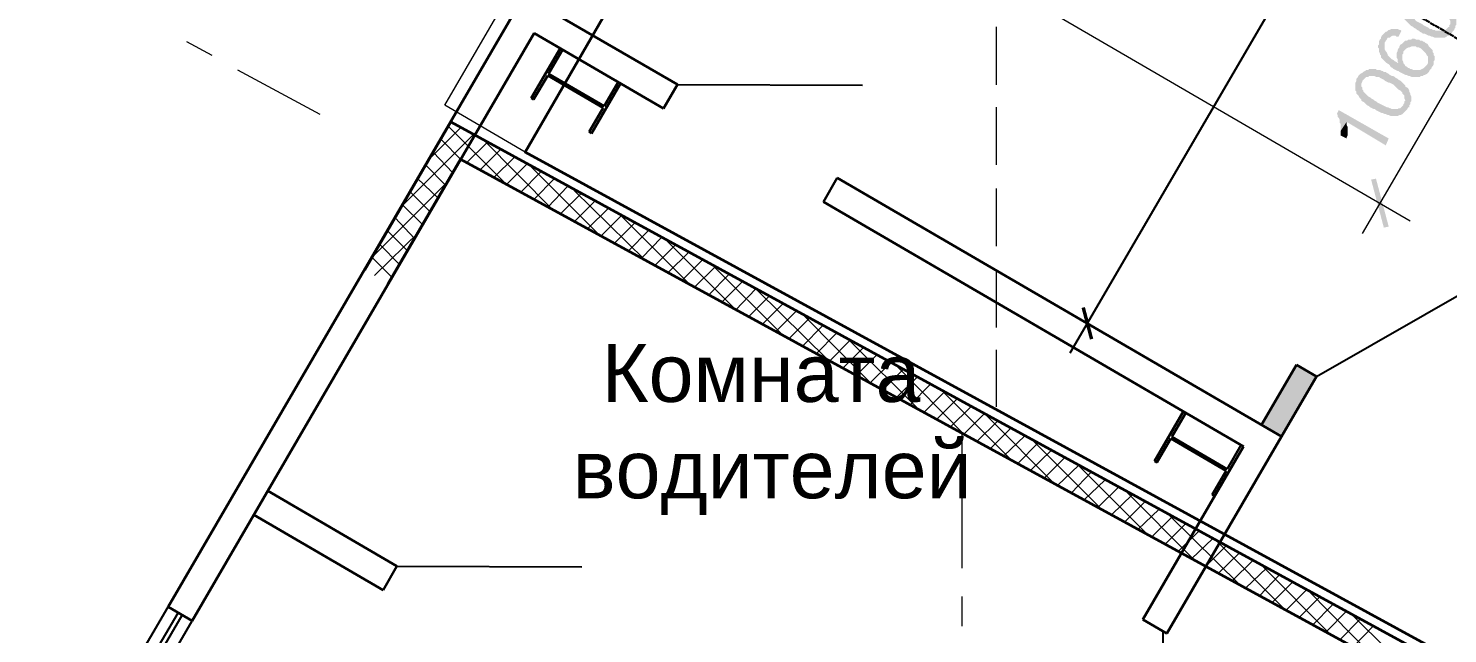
# Model space of a CAD drawing. Header units: millimetres. Extents: x -383313 to -161684, y -117025 to 99224.
# Drawn here: x -362499 to -356362, y -16952 to -14334 of the extents above; entities that cross this region are included whole.
import ezdxf

# ---------------------------------------------------------------- set-up
doc = ezdxf.new("R2010")
doc.units = ezdxf.units.MM
doc.header["$MEASUREMENT"] = 0
doc.linetypes.add('PS-GOST2.303 5', pattern=[24, 20, -1.5, 1, -1.5])
doc.layers.get('Defpoints').update_dxf_attribs({"color": 31})
for name, color, linetype in [('001__КОНСТРУКТИВ__Двери', 13, 'Continuous'), ('001__КОНСТРУКТИВ__Колонны', 14, 'Continuous'), ('001__КОНСТРУКТИВ__Окна', 7, 'Continuous'), ('001__КОНСТРУКТИВ__размеры внутр.', 7, 'Continuous'), ('PDF_Geometry', 7, 'Continuous'), ('PDF_Solid Fills', 7, 'Continuous'), ('PS_Оси', 5, 'PS-GOST2.303 5')]:
    doc.layers.add(name, color=color, linetype=linetype)
doc.layers.add('001__КОНСТРУКТИВ__Стены наружные', color=7, linetype='Continuous', lineweight=30)
doc.styles.add('PSTUDIO', font='arial.ttf')
doc.dimstyles.new('PS_TICK', dxfattribs={"dimscale": 100, "dimtxt": 2.5, "dimasz": 1, "dimexe": 2, "dimexo": 2, "dimgap": 1, "dimtad": 1, "dimdec": 0, "dimzin": 0, "dimdsep": 46, "dimtxsty": 'PSTUDIO', "dimblk": 'ARCHTICK', "dimcen": 2, "dimdle": 1.5, "dimse1": 1, "dimse2": 1, "dimadec": 0, "dimazin": 0, "dimtfac": 1, "dimtdec": 0, "dimtix": 1, "dimtmove": 1, "dimatfit": 3, "dimldrblk": 'ARCHTICK', "dimfxl": 1, "dimtolj": 1, "dimtzin": 0, "dimarcsym": 0})

# ---------------------------------------------------------------- blocks, each defined once
blk = doc.blocks.new('_ArchTick')
at = {"color": 0, "linetype": 'ByBlock', "const_width": 0.15}
blk.add_lwpolyline([(-0.5, -0.5), (0.5, 0.5)], dxfattribs=at)
blk = doc.blocks.new('*D264')
at = {"layer": '001__КОНСТРУКТИВ__размеры внутр.', "color": 0, "lineweight": -2, "ltscale": 100, "transparency": 16777216}
blk.add_arc((-340355, -23582.1), 2419.2, 151.49301, 180, dxfattribs=at)
at = {"layer": 'Defpoints', "color": 0, "ltscale": 100, "transparency": 16777216}
for p in [(-360678.8, -12544), (-342718.7, -22298.4), (-342642.4, -22794.3), (-343474.2, -23582.1), (-340514.1, -23582.1)]:
    blk.add_point(p, dxfattribs=at)
at = {"layer": '001__КОНСТРУКТИВ__размеры внутр.', "color": 0, "lineweight": -2, "ltscale": 100, "transparency": 16777216, "xscale": 100, "yscale": 100, "zscale": 100}
for p, rotation in [((-342481, -22427.5), 61.49301017023286), ((-342774.3, -23582.1), 269.9999999999997)]:
    blk.add_blockref('_ArchTick', p, dxfattribs=dict(at, rotation=rotation))
at = {"layer": '001__КОНСТРУКТИВ__размеры внутр.', "color": 0, "lineweight": 0, "ltscale": 100, "transparency": 16777216, "insert": (-342920.4, -22930.4), "char_height": 250, "attachment_point": 5, "rotation": 75.74651, "style": 'PSTUDIO'}
blk.add_mtext('\\A1;29°', dxfattribs=at)
blk = doc.blocks.new('*D276')
at = {"layer": '001__КОНСТРУКТИВ__размеры внутр.', "color": 0, "lineweight": -2, "ltscale": 100, "transparency": 16777216}
blk.add_line((-349966.1, -1951.2), (-357994.8, -15739.4), dxfattribs=at)
at = {"layer": 'Defpoints', "color": 0, "ltscale": 100, "transparency": 16777216}
for p in [(-349288.4, -2519.4), (-357919.3, -15609.8), (-357166.1, -16048.4)]:
    blk.add_point(p, dxfattribs=at)
at = {"layer": '001__КОНСТРУКТИВ__размеры внутр.', "color": 0, "lineweight": -2, "ltscale": 100, "transparency": 16777216, "xscale": 100, "yscale": 100, "zscale": 100}
for p, rotation in [((-350041.6, -2080.8), 59.78831573303923), ((-357919.3, -15609.8), 239.7883157330392)]:
    blk.add_blockref('_ArchTick', p, dxfattribs=dict(at, rotation=rotation))
at = {"layer": '001__КОНСТРУКТИВ__размеры внутр.', "color": 0, "ltscale": 100, "transparency": 16777216, "insert": (-354177.2, -8730.8), "char_height": 250, "attachment_point": 5, "rotation": 59.78832, "style": 'PSTUDIO'}
blk.add_mtext('\\A1;15655', dxfattribs=at)
blk = doc.blocks.new('A$Cf5759c35')
at = {"layer": 'PDF_Solid Fills'}
for points in [[(1909.1, 4055.5), (1909.1, 4055.5), (1904.8, 4047.1), (1900.6, 4038.6), (1900.6, 4034.4), (1896.4, 4025.9), (1896.4, 4021.7), (1896.4, 4013.2), (1896.4, 4009), (1896.4, 4004.7), (1900.6, 4000.5), (1900.6, 3992), (1930.2, 4042.8), (1930.2, 4042.8), (1934.5, 4047.1), (1938.7, 4051.3), (1942.9, 4055.5), (1951.4, 4059.8), (1955.6, 4059.8), (1964.1, 4064), (1964.1, 4064), (1968.3, 4064), (1976.8, 4059.8), (1981, 4059.8), (1985.3, 4059.8), (1989.5, 4059.8), (1998, 4055.5), (2002.2, 4051.3), (2010.7, 4051.3), (2019.1, 4047.1), (2027.6, 4042.8), (2036.1, 4038.6), (2044.5, 4034.4), (2044.5, 4030.1), (2053, 4025.9), (2061.5, 4021.7), (2065.7, 4017.4), (2074.2, 4013.2), (2078.4, 4009), (2086.9, 4004.7), (2091.1, 4000.5), (2095.3, 3996.3), (2099.6, 3992), (2103.8, 3987.8), (2103.8, 3983.6), (2108, 3979.3), (2108, 3975.1), (2108, 3970.9), (2112.3, 3962.4), (2112.3, 3958.2), (2112.3, 3949.7), (2108, 3945.5), (2108, 3937), (2082.6, 3890.4), (2086.9, 3890.4), (2095.3, 3894.7), (2099.6, 3898.9), (2103.8, 3898.9), (2112.3, 3903.1), (2116.5, 3907.4), (2120.7, 3915.8), (2125, 3920.1), (2129.2, 3924.3), (2129.2, 3928.5), (2133.4, 3932.8), (2133.4, 3941.2), (2137.7, 3945.5), (2137.7, 3953.9), (2137.7, 3958.2), (2137.7, 3966.6), (2137.7, 3970.9), (2137.7, 3975.1), (2137.7, 3979.3), (2133.4, 3987.8), (2133.4, 3992), (2129.2, 4000.5), (2125, 4004.7), (2120.7, 4009), (2116.5, 4017.4), (2116.5, 4017.4), (2112.3, 4021.7), (2108, 4025.9), (2099.6, 4030.1), (2095.3, 4034.4), (2091.1, 4038.6), (2086.9, 4042.8), (2078.4, 4047.1), (2074.2, 4051.3), (2065.7, 4055.5), (2057.2, 4059.8), (2053, 4064), (2048.8, 4068.2), (2040.3, 4072.5), (2031.8, 4072.5), (2027.6, 4076.7), (2023.4, 4080.9), (2014.9, 4080.9), (2010.7, 4085.2), (2006.4, 4085.2), (1998, 4085.2), (1993.7, 4089.4), (1985.3, 4089.4), (1976.8, 4089.4), (1972.6, 4089.4), (1964.1, 4089.4), (1964.1, 4089.4), (1959.9, 4089.4), (1951.4, 4089.4), (1942.9, 4085.2), (1938.7, 4085.2), (1930.2, 4080.9), (1930.2, 4080.9), (1926, 4076.7), (1921.8, 4072.5), (1917.5, 4068.2), (1913.3, 4059.8)], [(1900.6, 3992), (1904.8, 3987.8), (1904.8, 3979.3), (1909.1, 3975.1), (1913.3, 3970.9), (1921.8, 3962.4), (1921.8, 3962.4), (1926, 3958.2), (1930.2, 3953.9), (1934.5, 3949.7), (1938.7, 3945.5), (1942.9, 3941.2), (1951.4, 3937), (1955.6, 3932.8), (1964.1, 3928.5), (1968.3, 3924.3), (1976.8, 3920.1), (1981, 3915.8), (1989.5, 3911.6), (1993.7, 3907.4), (2002.2, 3907.4), (2010.7, 3903.1), (2019.1, 3898.9), (2023.4, 3898.9), (2031.8, 3894.7), (2036.1, 3894.7), (2044.5, 3890.4), (2048.8, 3890.4), (2057.2, 3890.4), (2061.5, 3890.4), (2065.7, 3890.4), (2069.9, 3890.4), (2078.4, 3890.4), (2082.6, 3890.4), (2108, 3937), (2103.8, 3937), (2099.6, 3932.8), (2095.3, 3928.5), (2091.1, 3924.3), (2086.9, 3920.1), (2078.4, 3920.1), (2069.9, 3920.1), (2069.9, 3920.1), (2065.7, 3920.1), (2061.5, 3920.1), (2057.2, 3920.1), (2048.8, 3920.1), (2044.5, 3924.3), (2036.1, 3924.3), (2031.8, 3928.5), (2023.4, 3928.5), (2019.1, 3932.8), (2010.7, 3937), (2002.2, 3941.2), (1993.7, 3945.5), (1989.5, 3949.7), (1981, 3953.9), (1972.6, 3958.2), (1964.1, 3962.4), (1959.9, 3966.6), (1955.6, 3975.1), (1947.2, 3979.3), (1942.9, 3983.6), (1938.7, 3987.8), (1934.5, 3992), (1934.5, 3996.3), (1930.2, 4000.5), (1926, 4004.7), (1926, 4009), (1921.8, 4017.4), (1921.8, 4021.7), (1926, 4030.1), (1926, 4034.4), (1930.2, 4042.8)], [(1811.7, 3890.4), (1811.7, 3886.2), (1807.5, 3882), (1803.2, 3873.5), (1803.2, 3869.3), (1803.2, 3860.8), (1799, 3856.6), (1799, 3848.1), (1803.2, 3843.9), (1803.2, 3835.4), (1803.2, 3831.2), (1832.9, 3877.7), (1832.9, 3877.7), (1837.1, 3882), (1841.3, 3890.4), (1849.8, 3890.4), (1854, 3894.7), (1862.5, 3898.9), (1862.5, 3898.9), (1866.7, 3898.9), (1875.2, 3898.9), (1879.4, 3894.7), (1887.9, 3894.7), (1900.6, 3920.1), (1896.4, 3924.3), (1892.1, 3924.3), (1883.7, 3928.5), (1879.4, 3928.5), (1871, 3928.5), (1862.5, 3928.5), (1858.3, 3928.5), (1849.8, 3924.3), (1845.6, 3924.3), (1841.3, 3920.1), (1837.1, 3915.8), (1832.9, 3915.8), (1824.4, 3907.4), (1820.2, 3903.1), (1815.9, 3898.9)], [(1803.2, 3831.2), (1807.5, 3822.7), (1807.5, 3822.7), (1807.5, 3818.5), (1811.7, 3814.2), (1811.7, 3805.8), (1815.9, 3801.5), (1820.2, 3797.3), (1824.4, 3793.1), (1828.6, 3788.8), (1832.9, 3784.6), (1837.1, 3780.4), (1845.6, 3776.1), (1849.8, 3771.9), (1854, 3763.4), (1862.5, 3759.2), (1866.7, 3755), (1875.2, 3750.7), (1883.7, 3746.5), (1887.9, 3746.5), (1892.1, 3742.3), (1900.6, 3738), (1909.1, 3733.8), (1917.5, 3729.6), (1921.8, 3729.6), (1930.2, 3725.3), (1934.5, 3725.3), (1942.9, 3721.1), (1947.2, 3721.1), (1955.6, 3721.1), (1959.9, 3721.1), (1964.1, 3721.1), (1972.6, 3721.1), (1976.8, 3721.1), (1981, 3721.1), (1985.3, 3725.3), (1993.7, 3725.3), (1998, 3729.6), (2002.2, 3729.6), (2010.7, 3733.8), (2014.9, 3738), (2019.1, 3742.3), (2023.4, 3750.7), (2027.6, 3755), (2031.8, 3759.2), (2031.8, 3763.4), (2036.1, 3767.7), (2040.3, 3776.1), (2040.3, 3780.4), (2040.3, 3788.8), (2044.5, 3793.1), (2044.5, 3801.5), (2044.5, 3801.5), (2044.5, 3810), (2040.3, 3814.2), (2040.3, 3822.7), (2010.7, 3771.9), (2006.4, 3767.7), (2002.2, 3763.4), (1998, 3759.2), (1989.5, 3755), (1989.5, 3755), (1981, 3750.7), (1976.8, 3750.7), (1968.3, 3750.7), (1964.1, 3750.7), (1959.9, 3750.7), (1951.4, 3750.7), (1942.9, 3755), (1938.7, 3755), (1934.5, 3759.2), (1930.2, 3759.2), (1926, 3763.4), (1917.5, 3767.7), (1913.3, 3776.1), (1909.1, 3780.4), (1909.1, 3784.6), (1904.8, 3793.1), (1904.8, 3797.3), (1904.8, 3805.8), (1887.9, 3780.4), (1883.7, 3780.4), (1879.4, 3784.6), (1871, 3788.8), (1866.7, 3793.1), (1858.3, 3797.3), (1854, 3801.5), (1849.8, 3805.8), (1845.6, 3810), (1841.3, 3814.2), (1841.3, 3818.5), (1837.1, 3826.9), (1832.9, 3831.2), (1828.6, 3839.6), (1828.6, 3843.9), (1828.6, 3852.3), (1828.6, 3856.6), (1828.6, 3865), (1828.6, 3869.3), (1832.9, 3877.7)], [(1892.1, 3848.1), (1892.1, 3848.1), (1887.9, 3843.9), (1883.7, 3835.4), (1883.7, 3831.2), (1879.4, 3822.7), (1879.4, 3814.2), (1879.4, 3814.2), (1879.4, 3805.8), (1883.7, 3797.3), (1883.7, 3793.1), (1883.7, 3784.6), (1887.9, 3780.4), (1904.8, 3805.8), (1904.8, 3810), (1904.8, 3818.5), (1909.1, 3822.7), (1909.1, 3831.2), (1934.5, 3882), (1930.2, 3882), (1926, 3877.7), (1917.5, 3877.7), (1913.3, 3873.5), (1909.1, 3869.3), (1904.8, 3865), (1896.4, 3860.8), (1892.1, 3852.3)], [(1934.5, 3882), (1909.1, 3831.2), (1913.3, 3835.4), (1917.5, 3839.6), (1921.8, 3843.9), (1930.2, 3848.1), (1934.5, 3848.1), (1942.9, 3852.3), (1942.9, 3852.3), (1951.4, 3852.3), (1955.6, 3852.3), (1964.1, 3852.3), (1968.3, 3848.1), (1976.8, 3848.1), (1985.3, 3843.9), (1989.5, 3839.6), (1993.7, 3835.4), (1998, 3831.2), (2002.2, 3826.9), (2006.4, 3822.7), (2010.7, 3814.2), (2014.9, 3810), (2014.9, 3805.8), (2014.9, 3797.3), (2014.9, 3793.1), (2014.9, 3784.6), (2014.9, 3780.4), (2010.7, 3771.9), (2040.3, 3822.7), (2036.1, 3826.9), (2036.1, 3835.4), (2031.8, 3839.6), (2027.6, 3843.9), (2023.4, 3848.1), (2019.1, 3852.3), (2014.9, 3860.8), (2010.7, 3865), (2002.2, 3869.3), (1998, 3873.5), (1993.7, 3873.5), (1989.5, 3877.7), (1981, 3877.7), (1976.8, 3882), (1968.3, 3882), (1964.1, 3882), (1955.6, 3886.2), (1947.2, 3886.2), (1942.9, 3882)], [(1710.1, 3716.9), (1710.1, 3716.9), (1705.9, 3712.6), (1705.9, 3704.2), (1701.6, 3695.7), (1701.6, 3691.5), (1701.6, 3683), (1701.6, 3678.8), (1701.6, 3670.3), (1701.6, 3670.3), (1701.6, 3661.8), (1705.9, 3657.6), (1731.3, 3704.2), (1735.5, 3708.4), (1739.7, 3712.6), (1744, 3716.9), (1748.2, 3721.1), (1756.7, 3721.1), (1760.9, 3725.3), (1769.4, 3725.3), (1769.4, 3725.3), (1773.6, 3725.3), (1777.8, 3725.3), (1782.1, 3725.3), (1790.5, 3721.1), (1794.8, 3721.1), (1803.2, 3721.1), (1807.5, 3716.9), (1815.9, 3712.6), (1824.4, 3708.4), (1828.6, 3704.2), (1837.1, 3699.9), (1845.6, 3695.7), (1849.8, 3695.7), (1858.3, 3691.5), (1866.7, 3687.2), (1871, 3683), (1879.4, 3674.5), (1883.7, 3670.3), (1887.9, 3666.1), (1896.4, 3661.8), (1900.6, 3657.6), (1904.8, 3653.4), (1904.8, 3649.1), (1909.1, 3644.9), (1909.1, 3644.9), (1913.3, 3640.7), (1913.3, 3632.2), (1913.3, 3628), (1917.5, 3619.5), (1913.3, 3615.3), (1913.3, 3606.8), (1909.1, 3602.6), (1883.7, 3551.8), (1892.1, 3556), (1896.4, 3556), (1904.8, 3560.2), (1909.1, 3564.5), (1913.3, 3568.7), (1917.5, 3572.9), (1921.8, 3577.2), (1926, 3581.4), (1930.2, 3589.9), (1934.5, 3589.9), (1934.5, 3598.3), (1938.7, 3602.6), (1938.7, 3611), (1942.9, 3615.3), (1942.9, 3623.7), (1942.9, 3628), (1942.9, 3636.4), (1942.9, 3636.4), (1938.7, 3644.9), (1938.7, 3649.1), (1934.5, 3657.6), (1934.5, 3661.8), (1930.2, 3670.3), (1926, 3674.5), (1917.5, 3678.8), (1917.5, 3683), (1913.3, 3687.2), (1909.1, 3691.5), (1904.8, 3695.7), (1900.6, 3699.9), (1896.4, 3704.2), (1887.9, 3708.4), (1883.7, 3712.6), (1875.2, 3716.9), (1871, 3721.1), (1862.5, 3725.3), (1858.3, 3725.3), (1849.8, 3729.6), (1845.6, 3733.8), (1837.1, 3738), (1832.9, 3742.3), (1824.4, 3742.3), (1820.2, 3746.5), (1815.9, 3746.5), (1807.5, 3750.7), (1803.2, 3750.7), (1794.8, 3750.7), (1790.5, 3755), (1782.1, 3755), (1773.6, 3755), (1769.4, 3755), (1769.4, 3755), (1760.9, 3755), (1756.7, 3750.7), (1748.2, 3750.7), (1744, 3746.5), (1735.5, 3742.3), (1735.5, 3742.3), (1731.3, 3738), (1722.8, 3733.8), (1718.6, 3729.6), (1714.3, 3725.3)], [(1705.9, 3657.6), (1705.9, 3649.1), (1710.1, 3644.9), (1714.3, 3640.7), (1718.6, 3632.2), (1722.8, 3628), (1727, 3623.7), (1727, 3619.5), (1731.3, 3615.3), (1739.7, 3611), (1744, 3606.8), (1748.2, 3602.6), (1752.4, 3598.3), (1760.9, 3594.1), (1765.1, 3589.9), (1773.6, 3585.6), (1782.1, 3581.4), (1786.3, 3581.4), (1790.5, 3577.2), (1799, 3572.9), (1807.5, 3568.7), (1815.9, 3564.5), (1820.2, 3564.5), (1828.6, 3560.2), (1832.9, 3560.2), (1841.3, 3556), (1845.6, 3556), (1854, 3551.8), (1858.3, 3551.8), (1866.7, 3551.8), (1871, 3551.8), (1875.2, 3551.8), (1879.4, 3551.8), (1883.7, 3551.8), (1909.1, 3602.6), (1909.1, 3598.3), (1904.8, 3594.1), (1900.6, 3589.9), (1896.4, 3585.6), (1887.9, 3585.6), (1883.7, 3581.4), (1875.2, 3581.4), (1875.2, 3581.4), (1871, 3581.4), (1866.7, 3581.4), (1858.3, 3581.4), (1854, 3585.6), (1849.8, 3585.6), (1841.3, 3589.9), (1837.1, 3589.9), (1828.6, 3594.1), (1820.2, 3598.3), (1811.7, 3602.6), (1803.2, 3606.8), (1794.8, 3611), (1790.5, 3615.3), (1782.1, 3619.5), (1777.8, 3623.7), (1769.4, 3628), (1765.1, 3632.2), (1756.7, 3636.4), (1752.4, 3640.7), (1748.2, 3644.9), (1744, 3649.1), (1739.7, 3653.4), (1735.5, 3657.6), (1735.5, 3661.8), (1731.3, 3666.1), (1731.3, 3674.5), (1727, 3678.8), (1727, 3687.2), (1727, 3691.5), (1731.3, 3699.9), (1731.3, 3704.2)], [(1629.7, 3577.2), (1621.2, 3560.2), (1621.2, 3560.2), (1625.4, 3556), (1625.4, 3547.5), (1629.7, 3543.3), (1633.9, 3534.8), (1633.9, 3530.6), (1633.9, 3522.1), (1638.1, 3517.9), (1638.1, 3509.4), (1638.1, 3501), (1638.1, 3496.7), (1638.1, 3488.3), (1663.5, 3526.4), (1832.9, 3424.8), (1845.6, 3454.4)], [(1638.1, 3488.3), (1638.1, 3467.1), (1663.5, 3454.4), (1663.5, 3454.4), (1663.5, 3458.6), (1667.8, 3467.1), (1667.8, 3471.3), (1667.8, 3479.8), (1667.8, 3488.3), (1667.8, 3488.3), (1667.8, 3496.7), (1667.8, 3505.2), (1663.5, 3513.7), (1663.5, 3517.9), (1663.5, 3526.4)]]:
    blk.add_hatch(color=8, dxfattribs=at).paths.add_polyline_path(points)
at = {"layer": 'PDF_Geometry', "color": 8, "lineweight": 13}
for points in [[(-1888.1, 3395.1), (-2235.2, 3598.3), (6790.1, 19113.5), (23223.9, 19113.5), (23223.9, 18982.3), (32672.7, 18982.3), (32672.7, 19113.5), (38379.2, 19113.5), (38379.2, -7264.4), (37977.1, -7264.4)], [(-825.5, 4707.5), (1938.7, 3098.8)], [(2417.1, 4220.6), (1731.3, 3043.8)], [(148.2, 3937), (148.2, 3687.2)], [(-3352.8, 3873.5), (-3242.7, 3814.2)], [(-3132.7, 3750.7), (-2777.1, 3560.2)], [(148.2, 3589.9), (148.2, 3340.1)], [(148.2, 3238.5), (148.2, 2988.7)], [(148.2, 2887.1), (148.2, 2637.4)], [(148.2, 2540), (148.2, 2294.5)], [(0, 2180.2), (0, 1596)], [(0, 1473.2), (0, 1346.2)]]:
    blk.add_lwpolyline(points, dxfattribs=at)
at = {"layer": 'PDF_Geometry', "color": 8, "lineweight": 35}
for points in [[(38379.2, 12369.8), (38379.2, 6997.7), (37477.5, 6997.7), (37477.5, 6366.9), (38379.2, 6366.9), (38379.2, 999.1), (37477.5, 999.1), (37477.5, 368.3), (38379.2, 368.3), (38379.2, -4999.6), (37477.5, -4999.6), (37477.5, -5630.3), (38379.2, -5630.3), (38379.2, -7277.1), (17640.1, -7277.1), (-1888.1, 3395.1), (-1270, 4466.2)], [(-2582.3, 2887.1), (-2209.8, 3526.4), (17627.4, -7315.2), (38290.3, -7315.2), (38290.3, -8187.3)], [(-2480.7, 2827.9), (-2167.5, 3365.5), (17597.8, -7433.7), (38171.8, -7433.7), (38171.8, -8187.3)]]:
    blk.add_lwpolyline(points, dxfattribs=at)
at = {"layer": 'PDF_Geometry', "color": 8, "lineweight": 9}
for points in [[(-2302.9, 3365.5), (-2167.5, 3501)], [(-2222.5, 3509.4), (-1968.5, 3255.4), (-1879.6, 3344.3)], [(-2429.9, 3153.8), (-2112.4, 3471.3)], [(-2163.2, 3361.3), (-2252.1, 3450.2)], [(-2142.1, 3348.6), (-2053.2, 3437.5)], [(-1769.5, 3145.4), (-2070.1, 3450.2)], [(-2201.3, 3306.2), (-2286, 3395.1)], [(-2082.8, 3318.9), (-1993.9, 3407.8)], [(-2231, 3251.2), (-2319.9, 3340.1)], [(-2023.5, 3285.1), (-1934.6, 3374)], [(-1570.6, 3039.5), (-1871.1, 3340.1)], [(-2552.7, 2937.9), (-2222.5, 3268.1)], [(-2264.8, 3196.2), (-2353.7, 3280.8)], [(-1909.2, 3221.6), (-1820.3, 3310.5)], [(-1850, 3191.9), (-1761.1, 3280.8)], [(-2298.7, 3136.9), (-2387.6, 3225.8)], [(-1790.7, 3158.1), (-1706, 3247)], [(-1735.7, 3128.4), (-1646.8, 3217.3)], [(-1371.6, 2929.5), (-1676.4, 3230)], [(-2332.6, 3081.9), (-2417.2, 3166.5)], [(-1676.4, 3094.6), (-1587.5, 3183.5)], [(-1617.1, 3064.9), (-1528.2, 3153.8)], [(-2366.4, 3022.6), (-2451.1, 3111.5)], [(-1562.1, 3031.1), (-1473.2, 3120)], [(-1502.8, 3001.4), (-1413.9, 3090.3)], [(-1176.9, 2823.6), (-1477.4, 3124.2)], [(-2540, 2861.7), (-2345.3, 3052.2)], [(-2396.1, 2967.6), (-2485, 3056.5)], [(-1443.6, 2967.6), (-1354.7, 3056.5)], [(-1384.3, 2937.9), (-1299.6, 3026.8)], [(-1278.5, 3014.1), (-977.9, 2713.6), (-893.2, 2802.5)], [(-2429.9, 2908.3), (-2518.8, 2997.2)], [(-1329.3, 2904.1), (-1240.4, 2993)], [(-1270, 2874.4), (-1181.1, 2963.3)], [(-2463.8, 2853.3), (-2552.7, 2942.2)], [(-1210.7, 2840.6), (-1121.8, 2929.5)], [(-1155.7, 2810.9), (-1066.8, 2899.8)], [(-778.9, 2607.7), (-1079.5, 2908.3)], [(-2485, 2827.9), (-2472.3, 2840.6)], [(-1096.4, 2777.1), (-1007.5, 2866)], [(-1037.2, 2747.4), (-948.3, 2836.3)], [(-922.9, 2683.9), (-834, 2772.8)], [(-580, 2497.7), (-884.8, 2798.2)], [(-863.6, 2650.1), (-774.7, 2739)], [(-804.3, 2620.4), (-715.4, 2709.3)], [(-749.3, 2586.6), (-660.4, 2675.5)], [(-690, 2556.9), (-601.1, 2645.8)], [(-385.2, 2387.6), (-685.8, 2692.4)], [(-630.8, 2523.1), (-541.9, 2612)], [(-571.5, 2493.4), (-482.6, 2582.3)], [(-186.3, 2281.8), (-486.8, 2582.3)], [(-516.5, 2459.6), (-427.6, 2548.5)], [(-457.2, 2429.9), (-368.3, 2518.8)], [(-397.9, 2396.1), (-309, 2485)], [(-342.9, 2366.4), (-254, 2455.3)], [(12.7, 2171.7), (-287.9, 2476.5)], [(-283.6, 2332.6), (-194.7, 2421.5)], [(-224.4, 2302.9), (-135.5, 2391.8)], [(-165.1, 2269.1), (-76.2, 2358)], [(211.7, 2065.9), (-88.9, 2366.4)], [(-110.1, 2239.4), (-21.2, 2328.3)], [(-50.8, 2205.6), (38.1, 2294.5)], [(8.5, 2175.9), (97.4, 2264.8)], [(67.7, 2146.3), (152.4, 2231)], [(406.4, 1955.8), (105.8, 2256.4)], [(122.8, 2112.4), (211.7, 2201.3)], [(182, 2082.8), (270.9, 2167.5)], [(605.4, 1850), (304.8, 2150.5)], [(241.3, 2048.9), (330.2, 2137.8)], [(296.3, 2019.3), (385.2, 2104)], [(355.6, 1985.4), (444.5, 2074.3)], [(414.9, 1955.8), (503.8, 2040.5), (804.3, 1739.9)], [(474.1, 1921.9), (558.8, 2010.8)], [(529.2, 1892.3), (618.1, 1977)], [(588.4, 1858.4), (677.3, 1947.3)], [(647.7, 1828.8), (736.6, 1913.5)], [(1003.3, 1634.1), (702.7, 1934.6)], [(702.7, 1794.9), (791.6, 1883.8)], [(762, 1765.3), (850.9, 1850)], [(821.3, 1731.4), (910.2, 1820.3)], [(880.5, 1701.8), (965.2, 1786.5)], [(1202.3, 1524), (897.5, 1824.6)], [(935.6, 1667.9), (1024.5, 1756.8)], [(994.8, 1638.3), (1083.7, 1723)], [(1397, 1418.2), (1096.4, 1718.7)], [(1054.1, 1604.4), (1143, 1693.3)], [(1109.1, 1574.8), (1198, 1659.5)], [(1168.4, 1540.9), (1257.3, 1629.8)], [(1227.7, 1511.3), (1316.6, 1596)], [(1595.8, 1308.1), (1295.4, 1608.7)], [(1286.9, 1477.4), (1371.6, 1566.3)], [(1342, 1447.8), (1430.9, 1536.7)], [(1401.2, 1413.9), (1490.1, 1502.8)], [(1460.5, 1384.3), (1549.4, 1473.2)], [(1794.8, 1198), (1494.4, 1502.8)], [(1515.5, 1350.4), (1604.3, 1439.3)], [(1574.6, 1320.8), (1663.5, 1409.7)], [(1633.9, 1286.9), (1722.8, 1375.8)], [(1993.7, 1092.2), (1688.9, 1392.8)], [(1693.2, 1257.3), (1777.8, 1346.2)]]:
    blk.add_lwpolyline(points, dxfattribs=at)
at = {"layer": 'PDF_Solid Fills', "color": 8, "lineweight": 13}
for points in [[(1790.5, 3280.8), (1769.4, 3276.6), (1845.6, 3073.4)], [(1769.4, 3276.6), (1845.6, 3073.4), (1824.4, 3069.2)]]:
    blk.add_solid(points, dxfattribs=at)

msp = doc.modelspace()

# ---------------------------------------------------------------- hatches: boundary and pattern name
at = {"lineweight": 30, "ltscale": 100}
h = msp.add_hatch(color=252, dxfattribs=at)
h.dxf.hatch_style = 1
h.paths.add_polyline_path([(-356928.75443, -15839.44639), (-357015.17165, -15789.12677), (-357166.13051, -16048.37843), (-357079.71329, -16098.69805)])

# ---------------------------------------------------------------- linework, layer by layer
for p, q in [((-360354.92594, -14191.5845), (-359692.08018, -14577.55093)), ((-360311.60882, -14355.66871), (-359752.46372, -14681.2516)), ((-359752.46372, -14681.2516), (-359692.08018, -14577.55093)), ((-359061.12596, -15083.80855), (-359000.74242, -14980.10788)), ((-357015.17165, -15789.12677), (-356928.75443, -15839.44639)), ((-361463.92809, -16334.62306), (-360904.78299, -16660.20595)), ((-361524.31163, -16438.32372), (-360965.16653, -16763.90661)), ((-360965.16653, -16763.90661), (-360904.78299, -16660.20595)), ((-357575.79683, -16950.65523), (-357679.49749, -16890.27169))]:
    msp.add_line(p, q, dxfattribs=at)
at = {"layer": '001__КОНСТРУКТИВ__Двери', "ltscale": 100}
for p, q in [((-359692.08018, -14577.55093), (-358892.08564, -14580.5066)), ((-356928.75443, -15839.44639), (-356060.88765, -15342.6494)), ((-360904.78299, -16660.20595), (-360104.78845, -16663.16161)), ((-357593.08027, -16940.59131), (-357596.03594, -17740.58585))]:
    msp.add_line(p, q, dxfattribs=at)
at = {"layer": '001__КОНСТРУКТИВ__Колонны', "linetype": 'Continuous', "lineweight": 30}
for p, q in [((-360324.25072, -14636.44451), (-360198.95487, -14421.26564)), ((-360198.95487, -14421.26564), (-360188.49839, -14427.35431)), ((-360188.49839, -14427.35431), (-360249.13353, -14531.48706)), ((-360253.1591, -14538.40044), (-360313.79424, -14642.53319)), ((-360013.37794, -14678.02187), (-360253.1591, -14538.40044)), ((-360249.13353, -14531.48706), (-360009.35237, -14671.1085)), ((-359938.26075, -14573.06442), (-360063.5566, -14788.2433)), ((-360009.35237, -14671.1085), (-359948.71723, -14566.97575)), ((-359948.71723, -14566.97575), (-359938.26075, -14573.06442)), ((-360313.79424, -14642.53319), (-360324.25072, -14636.44451)), ((-360074.01308, -14782.15462), (-360013.37794, -14678.02187)), ((-360063.5566, -14788.2433), (-360074.01308, -14782.15462)), ((-357629.78747, -16205.39527), (-357504.49162, -15990.21639)), ((-357494.03514, -15996.30507), (-357554.67028, -16100.43782)), ((-357504.49162, -15990.21639), (-357494.03514, -15996.30507)), ((-357558.69585, -16107.35119), (-357619.33099, -16211.48394)), ((-357318.91469, -16246.97263), (-357558.69585, -16107.35119)), ((-357554.67028, -16100.43782), (-357314.88912, -16240.05925)), ((-357314.88912, -16240.05925), (-357254.25398, -16135.9265)), ((-357254.25398, -16135.9265), (-357243.7975, -16142.01517)), ((-357243.7975, -16142.01517), (-357369.09335, -16357.19405)), ((-357619.33099, -16211.48394), (-357629.78747, -16205.39527)), ((-357379.54983, -16351.10538), (-357318.91469, -16246.97263)), ((-357369.09335, -16357.19405), (-357379.54983, -16351.10538))]:
    msp.add_line(p, q, dxfattribs=at)
at = {"layer": '001__КОНСТРУКТИВ__Окна', "ltscale": 100}
for p, q in [((-362498.60888, -17873.07346), (-361894.77345, -16836.06682)), ((-362394.90821, -17933.457), (-361791.07279, -16896.45036))]:
    msp.add_line(p, q, dxfattribs=at)
at = {"layer": '001__КОНСТРУКТИВ__Окна', "color": 5, "ltscale": 100}
for p, q in [((-362455.40027, -17898.23327), (-361851.56484, -16861.22663)), ((-362438.11682, -17908.29719), (-361834.2814, -16871.29055))]:
    msp.add_line(p, q, dxfattribs=at)
at = {"layer": '001__КОНСТРУКТИВ__Стены наружные', "color": 7, "linetype": 'Continuous'}
for p, q in [((-351572.76556, 890.6023), (-361894.77345, -16836.06682)), ((-360311.60882, -14355.66871), (-361791.07279, -16896.45036)), ((-359000.74242, -14980.10788), (-357079.71329, -16098.69805)), ((-359061.12596, -15083.80855), (-357243.7975, -16142.01517)), ((-357015.17165, -15789.12677), (-357166.13051, -16048.37843)), ((-356928.75443, -15839.44639), (-357079.71329, -16098.69805)), ((-357079.71329, -16098.69805), (-357575.79683, -16950.65523)), ((-357243.7975, -16142.01517), (-357679.49749, -16890.27169)), ((-361791.07279, -16896.45036), (-361894.77345, -16836.06682))]:
    msp.add_line(p, q, dxfattribs=at)
at = {"layer": 'PS_Оси'}
msp.add_lwpolyline([(-339680.75455, -24067.3199), (-360359.99268, -12026.06963)], dxfattribs=at)

# ---------------------------------------------------------------- block references
at = {"ltscale": 100}
msp.add_blockref('A$Cf5759c35', (-358461.97282, -18264.93104), dxfattribs=at)

# ---------------------------------------------------------------- texts
at = {"ltscale": 100, "insert": (-361023.64552, -15699.6752), "char_height": 250, "attachment_point": 1, "style": 'PSTUDIO'}
msp.add_mtext_dynamic_manual_height_columns('\\pxqc;Комната\\P водителей', width=3385.8330807, gutter_width=1250, heights=[0], dxfattribs=at)

# ---------------------------------------------------------------- dimensions: what is measured, and where the dimension line sits
at = {"layer": '001__КОНСТРУКТИВ__размеры внутр.', "ltscale": 100}
dim = msp.add_aligned_dim(p1=(-349288.38174, -2519.3977), p2=(-357166.13051, -16048.37843), distance=-871.57842, dimstyle='PS_TICK', dxfattribs=at)
dim.commit()
dim.dimension.update_dxf_attribs({"geometry": '*D276', "text_midpoint": (-354177.17293, -8730.76392)})
at = {"layer": '001__КОНСТРУКТИВ__размеры внутр.', "lineweight": 0, "ltscale": 100}
dim = msp.add_angular_dim_2l(base=(-342642.40087, -22794.29036), line1=((-342718.66763, -22298.38279), (-360678.77735, -12544.00169)), line2=((-343474.22675, -23582.0977), (-340514.05882, -23582.0977)), dimstyle='PS_TICK', dxfattribs=at)
dim.commit()
dim.dimension.update_dxf_attribs({"geometry": '*D264', "text_midpoint": (-342920.42943, -22930.40687)})

doc.saveas('drawing.dxf')
